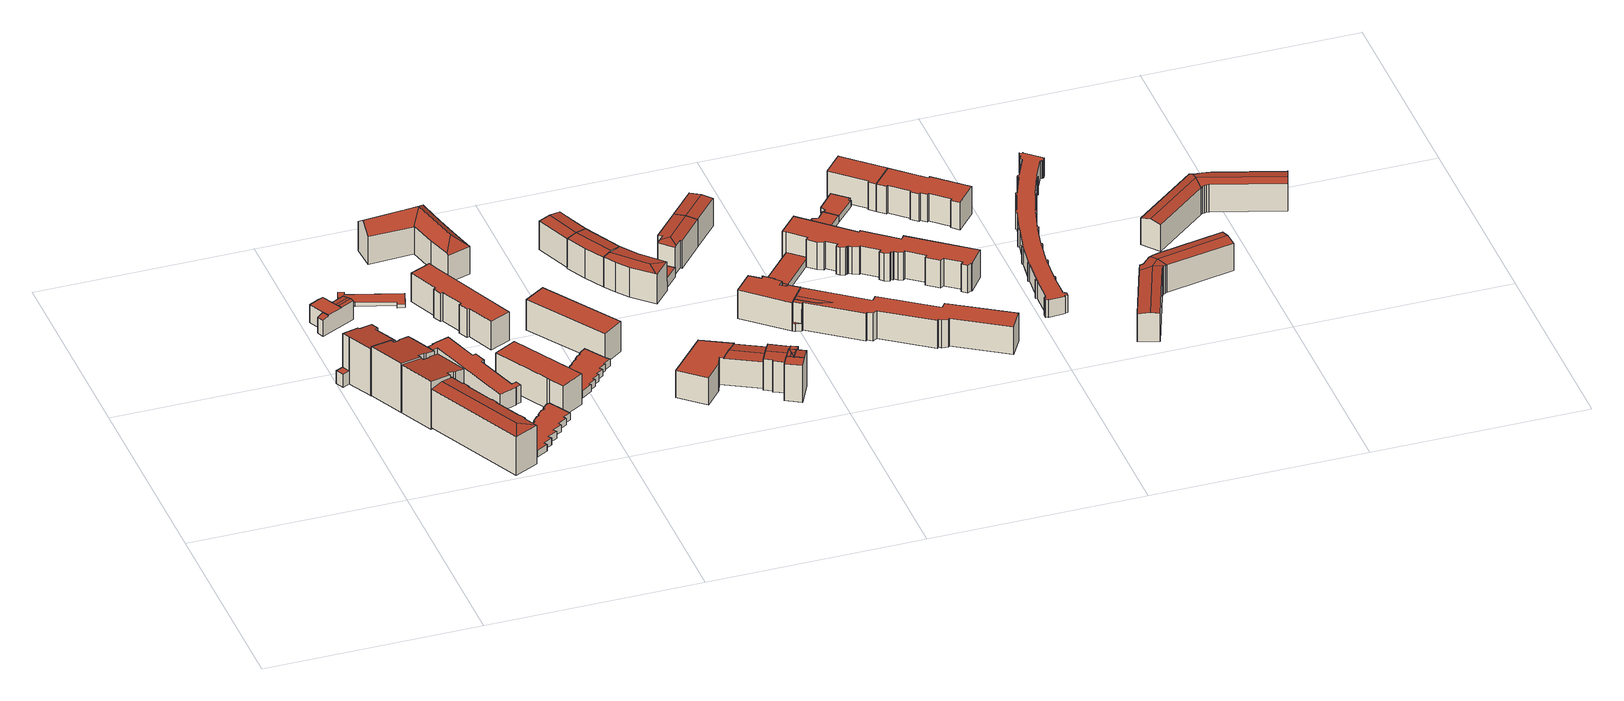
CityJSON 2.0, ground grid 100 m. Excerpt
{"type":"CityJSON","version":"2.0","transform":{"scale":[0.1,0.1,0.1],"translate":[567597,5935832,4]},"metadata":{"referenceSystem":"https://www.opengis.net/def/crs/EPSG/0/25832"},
"CityObjects":{
"building1":{"type":"Building","attributes":{"Gemeindeschluessel":"02000000","Geometrietyp2DReferenz":"3000","function":"31001_1010","roofType":"1000","measuredHeight":24.18,"storeysAboveGround":5},"geometry":[{"type":"MultiSurface","lod":"2","boundaries":[[[0,1,2,3]],[[3,2,4,5]],[[6,7,8,9]],[[10,11,12,13]],[[14,15,16,17]],[[14,17,18,19,20,0,3,5,6,9,10,13]],[[21,22,1,0,20,23]],[[19,18,24,25,26,27]],[[24,18,17,16]],[[15,14,13,12]],[[11,10,9,8]],[[26,25,22,21]],[[7,6,5,4]],[[23,20,19,27]],[[7,4,2,1,22,25,24,16,15,12,11,8]],[[23,27,26,21]]],"semantics":{"surfaces":[{"type":"WallSurface"},{"type":"GroundSurface"},{"type":"RoofSurface"}],"values":[0,0,0,0,0,1,0,0,0,0,0,0,0,0,2,2]}}]},
"building2":{"type":"Building","attributes":{"Gemeindeschluessel":"02000000","Geometrietyp2DReferenz":"3000","function":"31001_1010","roofType":"2100","measuredHeight":25.33,"storeysAboveGround":5},"geometry":[{"type":"MultiSurface","lod":"2","boundaries":[[[28,29,30,31]],[[32,33,34,35]],[[35,34,36,37]],[[37,36,38,39]],[[39,38,40,41]],[[41,40,42,43]],[[43,42,44,45]],[[31,44,46,28]],[[47,48,49,50]],[[50,49,51,52]],[[52,51,53,54]],[[54,53,55,56]],[[56,55,57,58]],[[59,30,29,60]],[[32,35,37,39,41,43,45,59,60,61,47,50,52,54,56,58]],[[33,32,58,57]],[[48,47,61,46]],[[61,60,29,28,46]],[[59,45,44,31,30]],[[48,46,44,42,40,38,36,34,33,57,55,53,51,49]]],"semantics":{"surfaces":[{"type":"RoofSurface"},{"type":"WallSurface"},{"type":"GroundSurface"}],"values":[0,1,1,1,1,1,1,1,1,1,1,1,1,1,2,1,1,1,1,0]}}]},
"building3":{"type":"Building","attributes":{"Gemeindeschluessel":"02000000","Geometrietyp2DReferenz":"3000","function":"31001_1010","roofType":"2100","measuredHeight":24.85,"storeysAboveGround":5},"geometry":[{"type":"MultiSurface","lod":"2","boundaries":[[[62,63,64,65,66,67,68,69,70,71,72,73]],[[58,56,74,75,76,77,78,79,80,81,82,83]],[[58,73,72,56]],[[56,72,71,74]],[[74,71,70,75]],[[75,70,69,76]],[[76,69,68,77]],[[77,68,67,78]],[[78,67,66,79]],[[79,66,65,80]],[[80,65,64,81]],[[81,64,63,82]],[[82,63,62,83]],[[83,62,73,58]]],"semantics":{"surfaces":[{"type":"RoofSurface"},{"type":"GroundSurface"},{"type":"WallSurface"}],"values":[0,1,2,2,2,2,2,2,2,2,2,2,2,2]}}]},
"building4":{"type":"Building","attributes":{"Gemeindeschluessel":"02000000","Geometrietyp2DReferenz":"3000","function":"31001_1120","roofType":"3200","measuredHeight":20.94,"storeysAboveGround":7},"geometry":[{"type":"MultiSurface","lod":"2","boundaries":[[[84,85,86,87]],[[85,88,89,90,91,92,93,94,95,96,97,98,99,100,101,102,86]],[[103,88,85,84]],[[104,84,87,105]],[[106,102,101,107]],[[107,101,100,108]],[[108,100,99,109]],[[109,99,98,110]],[[110,98,97,111]],[[111,97,96,112]],[[112,96,95,113]],[[113,95,94,114]],[[114,94,93,115]],[[115,93,92,116]],[[116,92,91,117]],[[117,91,90,118]],[[118,90,89,119]],[[120,103,84,104]],[[106,107,108,109,110,111,112,113,114,115,116,117,118,119,120,104,105]],[[120,119,89,88,103]],[[106,105,87,86,102]]],"semantics":{"surfaces":[{"type":"RoofSurface"},{"type":"WallSurface"},{"type":"GroundSurface"}],"values":[0,0,0,1,1,1,1,1,1,1,1,1,1,1,1,1,1,1,2,1,1]}}]},
"building5":{"type":"Building","attributes":{"Gemeindeschluessel":"02000000","Geometrietyp2DReferenz":"3000","function":"31001_1010","roofType":"1000","measuredHeight":9.95,"storeysAboveGround":3},"geometry":[{"type":"MultiSurface","lod":"2","boundaries":[[[121,122,123,124]],[[125,126,127,128,129]],[[130,131,127,126]],[[132,133,131,130]],[[134,135,136,137]],[[137,136,138,139]],[[140,121,124,141]],[[129,142,125]],[[122,143,144,123]],[[140,141,145,134,137,139,146,147,148]],[[144,143,149,125,142,150,138,136,135]],[[144,135,134,145]],[[140,148,133,132,149,143,122,121]],[[148,147,128,127,131,133]],[[125,149,132,130,126]],[[147,146,150,142,129,128]],[[145,141,124,123,144]],[[138,150,146,139]]],"semantics":{"surfaces":[{"type":"RoofSurface"},{"type":"WallSurface"},{"type":"GroundSurface"}],"values":[0,0,0,0,1,1,1,1,1,2,0,1,1,1,1,1,1,1]}}]},
"building6":{"type":"Building","attributes":{"Gemeindeschluessel":"02000000","Geometrietyp2DReferenz":"3000","function":"31001_3074","roofType":"1000","measuredHeight":2.02},"geometry":[{"type":"MultiSurface","lod":"2","boundaries":[[[151,152,153,154,155,156,157,158,159,160]],[[161,162,163,164,165,166,167,168,169,170]],[[170,169,152,151]],[[169,168,153,152]],[[168,167,154,153]],[[167,166,155,154]],[[166,165,156,155]],[[165,164,157,156]],[[164,163,158,157]],[[163,162,159,158]],[[162,161,160,159]],[[161,170,151,160]]],"semantics":{"surfaces":[{"type":"GroundSurface"},{"type":"RoofSurface"},{"type":"WallSurface"}],"values":[0,1,2,2,2,2,2,2,2,2,2,2]}}]},
"building7":{"type":"Building","attributes":{"Gemeindeschluessel":"02000000","Geometrietyp2DReferenz":"3000","function":"31001_3074","roofType":"1000","measuredHeight":9},"geometry":[{"type":"MultiSurface","lod":"2","boundaries":[[[171,172,173,174,175,176,177,178,179,180,181,182,183,184,185,186]],[[187,188,189,190,191,192,193,194,195,196,197,198,199,200,201,202]],[[202,201,172,171]],[[201,200,173,172]],[[200,199,174,173]],[[199,198,175,174]],[[198,197,176,175]],[[197,196,177,176]],[[196,195,178,177]],[[195,194,179,178]],[[194,193,180,179]],[[193,192,181,180]],[[192,191,182,181]],[[191,190,183,182]],[[190,189,184,183]],[[189,188,185,184]],[[188,187,186,185]],[[187,202,171,186]]],"semantics":{"surfaces":[{"type":"GroundSurface"},{"type":"RoofSurface"},{"type":"WallSurface"}],"values":[0,1,2,2,2,2,2,2,2,2,2,2,2,2,2,2,2,2]}}]},
"building8":{"type":"Building","attributes":{"Gemeindeschluessel":"02000000","Geometrietyp2DReferenz":"3000","function":"31001_2050","roofType":"1000","measuredHeight":3.47,"storeysAboveGround":1},"geometry":[{"type":"MultiSurface","lod":"2","boundaries":[[[203,204,205,206]],[[206,205,207,208]],[[208,207,209,210]],[[210,209,211,212]],[[212,211,213,214]],[[214,213,215,216]],[[217,218,219,220]],[[220,219,221,222]],[[222,221,223,224]],[[225,226,227,228]],[[228,227,229,230]],[[230,229,231,232]],[[232,231,233,234]],[[234,233,235,236]],[[237,238,239,240]],[[241,242,243,244]],[[244,243,245,246]],[[246,245,247,248]],[[248,247,249,250]],[[250,249,251,252]],[[252,251,253,254]],[[254,253,255,256]],[[256,255,257,258]],[[259,237,240,260,261,262,217,220,222,224,203,206,208,210,212,214,216,225,228,230,232,234,236,241,244,246,248,250,252,254,256,258]],[[223,221,219,218,263,264,265,239,238,266,257,255,253,251,249,247,245,243,242,235,233,231,229,227,226,215,213,211,209,207,205,204]],[[223,204,203,224]],[[264,263,262,261]],[[265,264,261,260]],[[239,265,260,240]],[[266,238,237,259]],[[257,266,259,258]],[[235,242,241,236]],[[263,218,217,262]],[[215,226,225,216]]],"semantics":{"surfaces":[{"type":"WallSurface"},{"type":"GroundSurface"},{"type":"RoofSurface"}],"values":[0,0,0,0,0,0,0,0,0,0,0,0,0,0,0,0,0,0,0,0,0,0,0,1,2,0,0,0,0,0,0,0,0,0]}}]},
"building9":{"type":"Building","attributes":{"Gemeindeschluessel":"02000000","Geometrietyp2DReferenz":"3000","function":"31001_1120","roofType":"1000","measuredHeight":15.81,"storeysAboveGround":5},"geometry":[{"type":"MultiSurface","lod":"2","boundaries":[[[267,268,269,270,271,272]],[[273,274,275,252,250,276]],[[273,272,271,274]],[[274,271,270,275]],[[275,270,269,252]],[[252,269,268,250]],[[250,268,267,276]],[[276,267,272,273]]],"semantics":{"surfaces":[{"type":"RoofSurface"},{"type":"GroundSurface"},{"type":"WallSurface"}],"values":[0,1,2,2,2,2,2,2]}}]},
"building10":{"type":"Building","attributes":{"Gemeindeschluessel":"02000000","Geometrietyp2DReferenz":"3000","function":"31001_1010","roofType":"1000","measuredHeight":14.66,"storeysAboveGround":5},"geometry":[{"type":"MultiSurface","lod":"2","boundaries":[[[277,278,279,280,281,282,283,284,285,286,287,288,289]],[[290,291,292,293,294,295,296,297,298,299,300,301,302]],[[300,279,278,301]],[[301,278,277,302]],[[290,289,288,291]],[[291,288,287,292]],[[292,287,286,293]],[[293,286,285,294]],[[294,285,284,295]],[[295,284,283,296]],[[296,283,282,297]],[[297,282,281,298]],[[298,281,280,299]],[[299,280,279,300]],[[290,302,277,289]]],"semantics":{"surfaces":[{"type":"RoofSurface"},{"type":"GroundSurface"},{"type":"WallSurface"}],"values":[0,1,2,2,2,2,2,2,2,2,2,2,2,2,2]}}]},
"building11":{"type":"Building","attributes":{"Gemeindeschluessel":"02000000","Geometrietyp2DReferenz":"3000","function":"31001_1010","roofType":"3100","measuredHeight":19.15,"storeysAboveGround":4},"geometry":[{"type":"MultiSurface","lod":"2","boundaries":[[[303,304,305,306]],[[307,308,309,310]],[[310,309,311,312]],[[313,314,315,316]],[[312,311,317,318]],[[319,320,321,322]],[[322,321,304,323]],[[323,304,303,324]],[[313,316,325,326,307,310,312,318,319,322,323,324]],[[327,328,329,330,331]],[[327,331,325,316,315]],[[320,319,318,317]],[[313,324,303,306,314]],[[326,325,331,330,332]],[[308,307,326,332]],[[305,304,321,320,317,311,329]],[[305,329,328,327,315,314,306]],[[308,332,330,329,311,309]]],"semantics":{"surfaces":[{"type":"RoofSurface"},{"type":"WallSurface"},{"type":"GroundSurface"}],"values":[0,1,1,1,1,1,1,1,2,0,1,1,1,1,1,0,0,0]}}]},
"building12":{"type":"Building","attributes":{"Gemeindeschluessel":"02000000","Geometrietyp2DReferenz":"3000","function":"31001_2050","roofType":"1000","measuredHeight":3.53,"storeysAboveGround":1},"geometry":[{"type":"MultiSurface","lod":"2","boundaries":[[[333,334,335,336]],[[336,335,337,338]],[[338,337,339,340]],[[340,339,341,342]],[[342,341,343,344]],[[344,343,345,346]],[[346,345,347,348]],[[348,347,349,350]],[[350,349,351,352]],[[353,354,355,356]],[[356,355,357,358]],[[358,357,359,360]],[[360,359,361,362]],[[362,361,363,364]],[[365,366,367,368]],[[368,367,369,370]],[[370,369,371,372]],[[372,371,373,374]],[[374,373,375,376]],[[376,375,377,378]],[[378,377,379,380]],[[380,379,381,382]],[[382,381,383,384]],[[384,383,385,386]],[[386,385,387,388]],[[388,387,389,390]],[[390,389,391,392]],[[392,391,393,394]],[[394,393,395,396]],[[363,361,359,357,355,354,397,395,393,391,389,387,385,383,381,379,377,375,373,371,369,367,366,351,349,347,345,343,341,339,337,335,334]],[[398,353,356,358,360,362,364,333,336,338,340,342,344,346,348,350,352,365,368,370,372,374,376,378,380,382,384,386,388,390,392,394,396]],[[333,364,363,334]],[[353,398,397,354]],[[398,396,395,397]],[[365,352,351,366]]],"semantics":{"surfaces":[{"type":"WallSurface"},{"type":"RoofSurface"},{"type":"GroundSurface"}],"values":[0,0,0,0,0,0,0,0,0,0,0,0,0,0,0,0,0,0,0,0,0,0,0,0,0,0,0,0,0,1,2,0,0,0,0]}}]},
"building13":{"type":"Building","attributes":{"Gemeindeschluessel":"02000000","Geometrietyp2DReferenz":"3000","function":"31001_1120","roofType":"1000","measuredHeight":15.65,"storeysAboveGround":5},"geometry":[{"type":"MultiSurface","lod":"2","boundaries":[[[399,400,401,402]],[[402,401,403,404]],[[404,403,405,406]],[[400,399,406,405]],[[406,399,402,404]],[[400,405,403,401]]],"semantics":{"surfaces":[{"type":"WallSurface"},{"type":"GroundSurface"},{"type":"RoofSurface"}],"values":[0,0,0,0,1,2]}}]},
"building14":{"type":"Building","attributes":{"Gemeindeschluessel":"02000000","Geometrietyp2DReferenz":"3000","function":"31001_1100","roofType":"1000","measuredHeight":14.33,"storeysAboveGround":5},"geometry":[{"type":"MultiSurface","lod":"2","boundaries":[[[407,408,409,410,411]],[[408,412,413,414,409]],[[415,416,417,418]],[[418,417,419,420]],[[413,421,414]],[[410,422,411]],[[423,424,415,418,420,425,426]],[[423,426,412,408,407]],[[410,409,414]],[[424,423,407,411,422,427]],[[426,425,428,421,413,412]],[[416,415,424,427]],[[428,425,420,419]],[[428,419,417,416,427,422,410,414,421]]],"semantics":{"surfaces":[{"type":"RoofSurface"},{"type":"WallSurface"},{"type":"GroundSurface"}],"values":[0,0,1,1,1,1,2,1,1,1,1,1,1,0]}}]},
"building15":{"type":"Building","attributes":{"Gemeindeschluessel":"02000000","Geometrietyp2DReferenz":"3000","function":"31001_1010","roofType":"3100","measuredHeight":15.4,"storeysAboveGround":5},"geometry":[{"type":"MultiSurface","lod":"2","boundaries":[[[429,430,431,432,433]],[[434,432,431,435]],[[435,431,430,436]],[[437,438,434,435,436]],[[439,437,436,430,429]],[[440,438,437,439]],[[434,438,440,433,432]],[[440,439,429,433]]],"semantics":{"surfaces":[{"type":"RoofSurface"},{"type":"WallSurface"},{"type":"GroundSurface"}],"values":[0,1,1,2,1,1,1,0]}}]},
"building16":{"type":"Building","attributes":{"Gemeindeschluessel":"02000000","Geometrietyp2DReferenz":"3000","function":"31001_1010","roofType":"3100","measuredHeight":15.95,"storeysAboveGround":5},"geometry":[{"type":"MultiSurface","lod":"2","boundaries":[[[441,442,443,444]],[[445,441,444,446,447]],[[430,446,444,443,448]],[[449,445,447,450,451]],[[450,447,446,430]],[[442,441,445,449]],[[450,430,448,451]],[[442,449,451,448,443]]],"semantics":{"surfaces":[{"type":"WallSurface"},{"type":"GroundSurface"},{"type":"RoofSurface"}],"values":[0,1,0,0,0,0,2,2]}}]},
"building17":{"type":"Building","attributes":{"Gemeindeschluessel":"02000000","Geometrietyp2DReferenz":"3000","function":"31001_1120","roofType":"3100","measuredHeight":15.86,"storeysAboveGround":5},"geometry":[{"type":"MultiSurface","lod":"2","boundaries":[[[452,453,454,455]],[[456,457,458,459]],[[459,458,460,445]],[[461,462,463,464]],[[464,463,465,466]],[[466,465,467,468]],[[468,467,469,470]],[[471,456,459,445,447,472,461,464,466,468,470]],[[455,454,473,474,475,476,477]],[[477,476,447,445,460]],[[457,456,471,453,452]],[[462,461,472,475,474,478]],[[471,470,469,479,473,454,453]],[[478,474,473,479]],[[476,475,472,447]],[[478,479,469,467,465,463,462]],[[457,452,455,477,460,458]]],"semantics":{"surfaces":[{"type":"RoofSurface"},{"type":"WallSurface"},{"type":"GroundSurface"}],"values":[0,1,1,1,1,1,1,2,0,1,1,1,1,1,1,0,0]}}]},
"building18":{"type":"Building","attributes":{"Gemeindeschluessel":"02000000","Geometrietyp2DReferenz":"3000","function":"31001_1010","roofType":"1000","measuredHeight":19.3,"storeysAboveGround":6},"geometry":[{"type":"MultiSurface","lod":"2","boundaries":[[[480,481,482,483,484,485]],[[486,487,488,489,490]],[[491,492,493,494,495]],[[496,497,493,492]],[[498,499,500,487,501]],[[493,502,503,504,494]],[[497,505,502,493]],[[505,506,507,508,503]],[[509,481,480,510]],[[510,480,485,511]],[[487,486,501]],[[495,512,491]],[[496,513,497]],[[482,495,494,483]],[[487,500,488]],[[497,513,506,505]],[[514,507,506,513]],[[515,516,517,509,510,511,518,519,520,521]],[[505,503,502]],[[521,520,504,503,508]],[[520,519,499,498,504]],[[515,521,508,507,514,522]],[[496,492,491]],[[523,516,515,522]],[[517,516,523,512,495]],[[519,518,489,488,500,499]],[[509,517,495,482,481]],[[483,494,504,498,501,486,490,484]],[[518,511,485,484,490,489]],[[523,522,514,513,496,491,512]]],"semantics":{"surfaces":[{"type":"RoofSurface"},{"type":"WallSurface"},{"type":"GroundSurface"}],"values":[0,0,0,0,0,0,0,0,1,1,1,1,1,1,1,1,1,2,1,1,1,1,1,1,1,1,1,1,1,0]}}]},
"building19":{"type":"Building","attributes":{"Gemeindeschluessel":"02000000","Geometrietyp2DReferenz":"3000","function":"31001_1120","roofType":"3200","measuredHeight":14.74,"storeysAboveGround":5},"geometry":[{"type":"MultiSurface","lod":"2","boundaries":[[[524,525,526,527,528]],[[526,529,530,531,532,527]],[[525,533,534,535,529,526]],[[536,524,528,537]],[[538,532,531,539]],[[539,531,530,540]],[[541,535,534,542]],[[542,534,533,543]],[[536,537,538,539,540,541,542,543]],[[541,540,530,529,535]],[[536,543,533,525,524]],[[538,537,528,527,532]]],"semantics":{"surfaces":[{"type":"RoofSurface"},{"type":"WallSurface"},{"type":"GroundSurface"}],"values":[0,0,0,1,1,1,1,1,2,1,1,1]}}]},
"building20":{"type":"Building","attributes":{"Gemeindeschluessel":"02000000","Geometrietyp2DReferenz":"3000","function":"31001_1120","roofType":"1000","measuredHeight":14.57,"storeysAboveGround":4},"geometry":[{"type":"MultiSurface","lod":"2","boundaries":[[[544,545,546,547]],[[547,546,548,549]],[[550,551,552,553]],[[554,555,556,557]],[[557,556,558,559]],[[559,558,560,561]],[[562,563,564,565]],[[565,564,566,567]],[[568,569,570,571]],[[572,573,574,575]],[[576,577,578,579]],[[570,569,578,577,580,581,582,583,552,551,548,546,545,584]],[[585,586,587,588,576,579,568,571,589,544,547,549,554,557,559,561,572,575,562,565,567]],[[589,571,570,584]],[[568,579,578,569]],[[576,588,580,577]],[[563,562,575,574]],[[573,572,561,560]],[[586,585,583,582]],[[585,567,566,553,552,583]],[[554,549,548,551,550,555]],[[588,587,581,580]],[[587,586,582,581]],[[544,589,584,545]],[[573,560,558,556,555,550,553,566,564,563,574]]],"semantics":{"surfaces":[{"type":"WallSurface"},{"type":"RoofSurface"},{"type":"GroundSurface"}],"values":[0,0,0,0,0,0,0,0,0,0,0,1,2,0,0,0,0,0,0,0,0,0,0,0,1]}}]},
"building21":{"type":"Building","attributes":{"Gemeindeschluessel":"02000000","Geometrietyp2DReferenz":"3000","function":"31001_1120","roofType":"3100","measuredHeight":14.87,"storeysAboveGround":5},"geometry":[{"type":"MultiSurface","lod":"2","boundaries":[[[590,591,592,530]],[[535,593,591,590]],[[540,530,592,594]],[[595,593,535,541]],[[541,535,590,530,540]],[[594,592,591,593,595]],[[594,595,541,540]]],"semantics":{"surfaces":[{"type":"RoofSurface"},{"type":"WallSurface"},{"type":"GroundSurface"}],"values":[0,0,1,1,1,1,2]}}]},
"building22":{"type":"Building","attributes":{"Gemeindeschluessel":"02000000","Geometrietyp2DReferenz":"3000","function":"31001_2050","roofType":"1000","measuredHeight":3.6,"storeysAboveGround":1},"geometry":[{"type":"MultiSurface","lod":"2","boundaries":[[[596,597,574,563]],[[598,599,600,601]],[[599,574,597,600]],[[600,597,596,601]],[[598,563,574,599]],[[598,601,596,563]]],"semantics":{"surfaces":[{"type":"RoofSurface"},{"type":"GroundSurface"},{"type":"WallSurface"}],"values":[0,1,2,2,2,2]}}]},
"building23":{"type":"Building","attributes":{"Gemeindeschluessel":"02000000","Geometrietyp2DReferenz":"3000","function":"31001_1010","roofType":"1000","measuredHeight":14.45,"storeysAboveGround":5},"geometry":[{"type":"MultiSurface","lod":"2","boundaries":[[[602,603,604,605]],[[606,607,608,609,610]],[[611,602,605,568]],[[610,612,613,606]],[[614,615,616,617]],[[603,618,619,604]],[[620,609,608,621]],[[621,608,607]],[[606,613,607]],[[622,623,624,625]],[[626,627,628,629]],[[629,628,630,631]],[[632,633,634,635]],[[635,634,636,637]],[[637,636,638,639]],[[568,605,604,619,612,610,609,620,640,579]],[[630,628,627,641,624,623,638,636,634,633,642,643,644,645,646,647,640,620,621,607,613,612,619,618,616,615]],[[632,635,637,639,622,625,648,626,629,631,614,617,611,568,579,649,650,651,652,653,654]],[[614,631,630,615]],[[650,649,647,646]],[[651,650,646,645]],[[652,651,645,644]],[[632,654,642,633]],[[626,648,641,627]],[[654,653,643,642]],[[653,652,644,643]],[[648,625,624,641]],[[622,639,638,623]],[[649,579,640,647]],[[611,617,616,618,603,602]]],"semantics":{"surfaces":[{"type":"RoofSurface"},{"type":"WallSurface"},{"type":"GroundSurface"}],"values":[0,0,1,1,1,1,1,1,1,1,1,1,1,1,1,1,0,2,1,1,1,1,1,1,1,1,1,1,1,1]}}]},
"building24":{"type":"Building","attributes":{"Gemeindeschluessel":"02000000","Geometrietyp2DReferenz":"3000","function":"31001_2010","roofType":"1000","measuredHeight":3.65,"storeysAboveGround":1},"geometry":[{"type":"MultiSurface","lod":"2","boundaries":[[[655,656,657,658]],[[658,657,659,660]],[[660,659,661,662]],[[662,661,663,664]],[[664,663,665,666]],[[656,655,666,665]],[[666,655,658,660,662,664]],[[656,665,663,661,659,657]]],"semantics":{"surfaces":[{"type":"WallSurface"},{"type":"GroundSurface"},{"type":"RoofSurface"}],"values":[0,0,0,0,0,0,1,2]}}]},
"building25":{"type":"Building","attributes":{"Gemeindeschluessel":"02000000","Geometrietyp2DReferenz":"3000","function":"31001_1120","roofType":"1000","measuredHeight":14.17,"storeysAboveGround":5},"geometry":[{"type":"MultiSurface","lod":"2","boundaries":[[[667,668,669,670]],[[670,669,671,672]],[[673,674,675,676]],[[676,675,677,678]],[[679,680,681,682]],[[682,681,683,684]],[[685,686,687,688]],[[688,687,689,690]],[[690,689,691,692]],[[692,691,693,694]],[[694,693,695,696]],[[696,695,697,698]],[[698,697,699,700]],[[700,699,701,702]],[[702,701,703,704]],[[704,703,705,706]],[[706,705,707,708]],[[709,710,711,712]],[[678,677,713,714]],[[714,713,715,716]],[[717,718,719,720]],[[720,719,721,722]],[[723,724,725,726]],[[726,725,727,728]],[[728,727,729,730]],[[730,729,731,732]],[[732,731,733,734]],[[734,733,735,736]],[[736,735,737,738]],[[738,737,739,740]],[[741,742,743,744]],[[744,743,745,746]],[[742,741,747,748]],[[685,688,690,692,694,696,698,700,702,704,706,708,749,723,726,728,730,732,734,736,738,740,667,670,672,717,720,722,673,676,678,714,716,679,682,684,747,741,744,746,709,712]],[[715,713,677,675,674,721,719,718,671,669,668,739,737,735,733,731,729,727,725,724,750,707,705,703,701,699,697,695,693,691,689,687,686,711,710,745,743,742,748,683,681,680]],[[683,748,747,684]],[[745,710,709,746]],[[711,686,685,712]],[[750,724,723,749]],[[707,750,749,708]],[[715,680,679,716]],[[721,674,673,722]],[[671,718,717,672]],[[739,668,667,740]]],"semantics":{"surfaces":[{"type":"WallSurface"},{"type":"GroundSurface"},{"type":"RoofSurface"}],"values":[0,0,0,0,0,0,0,0,0,0,0,0,0,0,0,0,0,0,0,0,0,0,0,0,0,0,0,0,0,0,0,0,0,1,2,0,0,0,0,0,0,0,0,0]}}]},
"building26":{"type":"Building","attributes":{"Gemeindeschluessel":"02000000","Geometrietyp2DReferenz":"3000","function":"31001_2010","roofType":"1000","measuredHeight":3.02,"storeysAboveGround":1},"geometry":[{"type":"MultiSurface","lod":"2","boundaries":[[[751,752,753,754]],[[754,753,755,756]],[[757,758,759,760]],[[760,759,761,762]],[[762,761,763,764]],[[764,763,752,751]],[[758,757,765,766]],[[766,765,756,755]],[[756,765,757,760,762,764,751,754]],[[766,755,753,752,763,761,759,758]]],"semantics":{"surfaces":[{"type":"WallSurface"},{"type":"GroundSurface"},{"type":"RoofSurface"}],"values":[0,0,0,0,0,0,0,0,1,2]}}]},
"building27":{"type":"Building","attributes":{"Gemeindeschluessel":"02000000","Geometrietyp2DReferenz":"3000","function":"31001_1120","roofType":"1000","measuredHeight":14.26,"storeysAboveGround":5},"geometry":[{"type":"MultiSurface","lod":"2","boundaries":[[[767,768,769,770,771,772,773]],[[774,775,776,777,778,779,780]],[[778,773,772,779]],[[779,772,771,780]],[[774,770,769,775]],[[775,769,768,776]],[[776,768,767,777]],[[778,777,767,773]],[[774,780,771,770]]],"semantics":{"surfaces":[{"type":"RoofSurface"},{"type":"GroundSurface"},{"type":"WallSurface"}],"values":[0,1,2,2,2,2,2,2,2]}}]},
"building28":{"type":"Building","attributes":{"Gemeindeschluessel":"02000000","Geometrietyp2DReferenz":"3000","function":"31001_2010","roofType":"1000","measuredHeight":3.15,"storeysAboveGround":1},"geometry":[{"type":"MultiSurface","lod":"2","boundaries":[[[781,782,783,784,785,786,787,788]],[[789,790,791,792,793,794,795,796]],[[789,788,787,790]],[[790,787,786,791]],[[791,786,785,792]],[[792,785,784,793]],[[793,784,783,794]],[[794,783,782,795]],[[795,782,781,796]],[[796,781,788,789]]],"semantics":{"surfaces":[{"type":"RoofSurface"},{"type":"GroundSurface"},{"type":"WallSurface"}],"values":[0,1,2,2,2,2,2,2,2,2]}}]},
"building29":{"type":"Building","attributes":{"Gemeindeschluessel":"02000000","Geometrietyp2DReferenz":"3000","function":"31001_1010","roofType":"1000","measuredHeight":14.2,"storeysAboveGround":4},"geometry":[{"type":"MultiSurface","lod":"2","boundaries":[[[797,798,799,800,801,802,803,804,805,806,807,808,809,810,811,812]],[[775,774,813,814,815,816,817,818,819,820,821,822,823,824,825,826]],[[775,812,811,774]],[[774,811,810,813]],[[813,810,809,814]],[[814,809,808,815]],[[815,808,807,816]],[[816,807,806,817]],[[817,806,805,818]],[[818,805,804,819]],[[819,804,803,820]],[[820,803,802,821]],[[821,802,801,822]],[[822,801,800,823]],[[823,800,799,824]],[[824,799,798,825]],[[825,798,797,826]],[[826,797,812,775]]],"semantics":{"surfaces":[{"type":"RoofSurface"},{"type":"GroundSurface"},{"type":"WallSurface"}],"values":[0,1,2,2,2,2,2,2,2,2,2,2,2,2,2,2,2,2]}}]},
"building30":{"type":"Building","attributes":{"Gemeindeschluessel":"02000000","Geometrietyp2DReferenz":"3000","function":"31001_2100","roofType":"1000","measuredHeight":9,"storeysAboveGround":1},"geometry":[{"type":"MultiSurface","lod":"2","boundaries":[[[827,828,829,830,831,832,833,834,835,836,837,838,839,840,841,842,843,844,845,846,847,848,849,850,851,852,853,854,855,856,857,858,859,860,861,862,863,864,865,866,867,868,869,870,871,872,873,874,875,876,877,878,879,880,881,882,883,884,885,886,887,888,889,890,891,892,893,894,895,896,897,898,899,900,901,902,903,904,905,906,907,908,909,910,911]],[[912,913,914,915,916,917,918,919,920,921,922,923,924,925,926,927,928,929,930,931,932,933,934,935,936,937,938,939,940,941,942,943,944,945,946,947,948,949,950,951,952,953,954,955,956,957,958,959,960,961,962,963,964,965,966,967,968,969,970,971,972,973,974,975,976,977,978,979,980,981,982,983,984,985,986,987,988,989,990,991,992,993,994,995,996]],[[996,995,828,827]],[[995,994,829,828]],[[994,993,830,829]],[[993,992,831,830]],[[992,991,832,831]],[[991,990,833,832]],[[990,989,834,833]],[[989,988,835,834]],[[988,987,836,835]],[[987,986,837,836]],[[986,985,838,837]],[[985,984,839,838]],[[984,983,840,839]],[[983,982,841,840]],[[982,981,842,841]],[[981,980,843,842]],[[980,979,844,843]],[[979,978,845,844]],[[978,977,846,845]],[[977,976,847,846]],[[976,975,848,847]],[[975,974,849,848]],[[974,973,850,849]],[[973,972,851,850]],[[972,971,852,851]],[[971,970,853,852]],[[970,969,854,853]],[[969,968,855,854]],[[968,967,856,855]],[[967,966,857,856]],[[966,965,858,857]],[[965,964,859,858]],[[964,963,860,859]],[[963,962,861,860]],[[962,961,862,861]],[[961,960,863,862]],[[960,959,864,863]],[[959,958,865,864]],[[958,957,866,865]],[[957,956,867,866]],[[956,955,868,867]],[[955,954,869,868]],[[954,953,870,869]],[[953,952,871,870]],[[952,951,872,871]],[[951,950,873,872]],[[950,949,874,873]],[[949,948,875,874]],[[948,947,876,875]],[[947,946,877,876]],[[946,945,878,877]],[[945,944,879,878]],[[944,943,880,879]],[[943,942,881,880]],[[942,941,882,881]],[[941,940,883,882]],[[940,939,884,883]],[[939,938,885,884]],[[938,937,886,885]],[[937,936,887,886]],[[936,935,888,887]],[[935,934,889,888]],[[934,933,890,889]],[[933,932,891,890]],[[932,931,892,891]],[[931,930,893,892]],[[930,929,894,893]],[[929,928,895,894]],[[928,927,896,895]],[[927,926,897,896]],[[926,925,898,897]],[[925,924,899,898]],[[924,923,900,899]],[[923,922,901,900]],[[922,921,902,901]],[[921,920,903,902]],[[920,919,904,903]],[[919,918,905,904]],[[918,917,906,905]],[[917,916,907,906]],[[916,915,908,907]],[[915,914,909,908]],[[914,913,910,909]],[[913,912,911,910]],[[912,996,827,911]]],"semantics":{"surfaces":[{"type":"GroundSurface"},{"type":"RoofSurface"},{"type":"WallSurface"}],"values":[0,1,2,2,2,2,2,2,2,2,2,2,2,2,2,2,2,2,2,2,2,2,2,2,2,2,2,2,2,2,2,2,2,2,2,2,2,2,2,2,2,2,2,2,2,2,2,2,2,2,2,2,2,2,2,2,2,2,2,2,2,2,2,2,2,2,2,2,2,2,2,2,2,2,2,2,2,2,2,2,2,2,2,2,2,2,2]}}]},
"building31":{"type":"Building","attributes":{"Gemeindeschluessel":"02000000","Geometrietyp2DReferenz":"3000","function":"31001_1010","roofType":"3100","measuredHeight":15.08,"storeysAboveGround":4},"geometry":[{"type":"MultiSurface","lod":"2","boundaries":[[[997,998,999,1000]],[[1001,1002,1003,1004]],[[1004,1003,1005,1006]],[[1006,1005,1007,1008]],[[1008,1007,1009,1010]],[[1011,1012,1013,1014]],[[1014,1013,1015,1016]],[[1017,1018,1019,1020]],[[1021,1022,1023,1024]],[[1025,1022,1021,1026,1027]],[[1028,1029,998,997,1002,1001]],[[1028,1001,1004,1006,1008,1010,1026,1021,1024,1011,1014,1016,1017,1020,1030,1031]],[[1032,1033,999,998,1029]],[[1033,1032,1031,1030,1034]],[[1032,1029,1028,1031]],[[1034,1030,1020,1019]],[[1017,1016,1015,1035,1018]],[[1012,1011,1024,1023]],[[1026,1010,1009,1036,1027]],[[1034,1019,1018,1035,999,1033]],[[1012,1023,1022,1025,1000,999,1035,1015,1013]],[[1036,1009,1007,1005,1003,1002,997,1000]],[[1036,1000,1025,1027]]],"semantics":{"surfaces":[{"type":"RoofSurface"},{"type":"WallSurface"},{"type":"GroundSurface"}],"values":[0,1,1,1,1,1,1,1,1,1,1,2,0,1,1,1,1,1,1,0,0,0,0]}}]},
"building32":{"type":"Building","attributes":{"Gemeindeschluessel":"02000000","Geometrietyp2DReferenz":"3000","function":"31001_1010","roofType":"3100","measuredHeight":15.08,"storeysAboveGround":4},"geometry":[{"type":"MultiSurface","lod":"2","boundaries":[[[1037,1038,1039,1040]],[[1040,1039,1041,1042]],[[1042,1041,1043,1044]],[[1044,1043,1045,1046]],[[1047,1048,1049,1050]],[[1050,1049,1051,1052]],[[1052,1051,1053,1054]],[[1054,1053,1055,1056]],[[1047,1050,1052,1054,1056,1057,1058,1059,1060,1037,1040,1042,1044,1046,1061]],[[1062,1057,1056,1055]],[[1047,1061,1063,1064,1048]],[[1063,1061,1046,1045]],[[1037,1060,1065,1066,1038]],[[1067,1058,1057,1062]],[[1059,1058,1067,1068,1069]],[[1065,1060,1059,1069]],[[1070,1062,1055,1053,1051,1049,1048,1064]],[[1070,1064,1063,1045,1043,1041,1039,1038,1066]],[[1068,1067,1062,1070]],[[1068,1070,1066,1065,1069]]],"semantics":{"surfaces":[{"type":"WallSurface"},{"type":"GroundSurface"},{"type":"RoofSurface"}],"values":[0,0,0,0,0,0,0,0,1,0,0,0,0,0,0,0,2,2,2,2]}}]}
},
"vertices":[
[118,985,6],[118,985,232],[125,979,231],[125,979,6],[188,1008,219],[188,1008,6],[204,973,6],[204,973,219],[191,962,222],[191,962,6],[241,860,6],[241,860,222],[243,856,222],[243,856,6],[112,792,6],[112,792,247],[111,795,247],[111,795,6],[54,909,6],[19,892,6],[1,928,6],[36,945,73],[36,945,248],[1,928,73],[54,909,247],[54,909,248],[54,909,73],[19,892,73],
[320,847,48],[353,863,48],[342,886,48],[309,869,48],[112,792,8],[112,792,261],[219,844,237],[219,844,8],[227,826,237],[227,826,8],[253,839,231],[253,839,8],[260,849,229],[260,849,8],[307,872,218],[307,872,8],[309,869,218],[309,869,8],[320,847,218],[375,733,8],[375,733,218],[333,712,228],[333,712,8],[323,714,230],[323,714,8],[291,698,237],[291,698,8],[298,682,237],[298,682,8],[192,630,261],[192,630,8],[342,886,8],[353,863,8],[320,847,8],
[270,468,256],[375,520,233],[367,536,233],[401,552,225],[411,551,223],[454,572,213],[385,713,214],[343,693,223],[337,684,225],[305,668,232],[298,682,232],[192,630,256],[305,668,8],[337,684,8],[343,693,8],[385,713,8],[454,572,8],[411,551,8],[401,552,8],[367,536,8],[375,520,8],[270,468,8],
[495,8,217],[525,94,226],[328,496,226],[270,468,217],[603,67,218],[573,128,218],[578,130,217],[565,156,217],[561,154,218],[499,279,218],[504,281,217],[491,308,217],[487,306,218],[425,432,218],[430,434,217],[414,465,217],[410,463,218],[381,522,218],[375,520,219],[606,62,217],[495,8,17],[270,468,17],[375,520,17],[381,522,17],[410,463,17],[414,465,17],[430,434,17],[425,432,17],[487,306,17],[491,308,17],[504,281,17],[499,279,17],[561,154,17],[565,156,17],[578,130,17],[573,128,17],[606,62,17],
[63,1276,92],[92,1291,101],[77,1322,101],[48,1307,92],[144,1362,104],[147,1357,105],[211,1388,105],[199,1412,100],[135,1380,100],[154,1341,109],[219,1372,109],[162,1325,105],[226,1356,105],[42,1393,10],[42,1393,104],[88,1416,104],[88,1416,10],[111,1427,104],[111,1427,10],[63,1276,10],[48,1307,10],[135,1380,104],[92,1291,104],[77,1322,104],[77,1322,10],[134,1380,10],[199,1412,10],[226,1356,10],[162,1325,104],[134,1380,104],
[261,1436,17],[262,1440,17],[194,1461,17],[216,1532,17],[242,1524,17],[237,1508,17],[483,1432,17],[460,1358,17],[428,1368,17],[433,1383,17],[433,1383,37],[428,1368,37],[460,1358,37],[483,1432,37],[237,1508,37],[242,1524,37],[216,1532,37],[194,1461,37],[262,1440,37],[261,1436,37],
[694,526,14],[669,518,14],[670,516,14],[589,489,14],[451,907,14],[427,899,14],[417,929,14],[441,937,14],[439,941,14],[520,968,14],[574,805,14],[590,810,14],[608,755,14],[593,750,14],[660,546,14],[685,554,14],[685,554,104],[660,546,104],[593,750,104],[608,755,104],[590,810,104],[574,805,104],[520,968,104],[439,941,104],[441,937,104],[417,929,104],[427,899,104],[451,907,104],[589,489,104],[670,516,104],[669,518,104],[694,526,104],
[579,211,17],[579,211,52],[596,229,52],[596,229,17],[615,240,52],[615,240,17],[611,246,52],[611,246,17],[636,273,52],[636,273,17],[652,280,52],[652,280,17],[648,286,52],[648,286,17],[672,155,17],[672,155,52],[680,140,52],[680,140,17],[628,110,52],[628,110,17],[611,135,52],[611,135,17],[669,309,17],[669,309,52],[686,318,52],[686,318,17],[683,325,52],[683,325,17],[707,351,52],[707,351,17],[720,357,52],[720,357,17],[717,363,52],[717,363,17],[785,257,17],[785,257,52],[741,234,52],[741,234,17],[740,389,17],[740,389,52],[758,396,52],[758,396,17],[755,404,52],[755,404,17],[778,428,52],[778,428,17],[793,429,52],[793,429,17],[830,365,52],[830,365,17],[850,330,52],[850,330,17],[814,311,52],[814,311,17],[821,297,52],[821,297,17],[776,274,17],[750,217,17],[704,194,17],[713,177,17],[713,177,52],[704,194,52],[750,217,52],[776,274,52],
[785,444,175],[793,429,175],[830,365,175],[934,423,175],[743,749,175],[638,691,175],[638,691,17],[743,749,17],[934,423,17],[785,444,17],
[619,1389,162],[597,1438,162],[501,1395,162],[563,1256,162],[552,1251,162],[570,1211,162],[580,1215,162],[627,1109,162],[618,1105,162],[638,1061,162],[648,1065,162],[704,939,162],[800,982,162],[800,982,15],[704,939,15],[648,1065,15],[638,1061,15],[618,1105,15],[627,1109,15],[580,1215,15],[570,1211,15],[552,1251,15],[563,1256,15],[501,1395,15],[597,1438,15],[619,1389,15],
[697,1483,153],[806,1517,153],[734,1557,202],[695,1489,158],[616,1848,11],[616,1848,166],[613,1859,158],[613,1859,11],[720,1875,153],[720,1875,11],[662,1608,11],[662,1608,154],[631,1734,154],[631,1734,11],[736,1784,158],[736,1784,11],[755,1694,11],[755,1694,160],[779,1605,158],[779,1605,11],[806,1517,11],[697,1483,11],[420,1723,11],[414,1838,11],[630,1734,153],[630,1735,153],[675,1805,202],[417,1783,202],[420,1723,158],[414,1838,161],
[889,576,17],[889,576,53],[908,600,53],[908,600,17],[918,606,53],[918,606,17],[917,608,53],[917,608,17],[935,629,53],[935,629,17],[948,636,53],[948,636,17],[946,640,53],[946,640,17],[967,665,53],[967,665,17],[976,671,53],[976,671,17],[974,674,53],[974,674,17],[1060,564,17],[1060,564,53],[1027,542,53],[1027,542,17],[1033,533,53],[1033,533,17],[998,510,53],[998,510,17],[1004,502,53],[1004,502,17],[954,469,53],[954,469,17],[994,696,17],[994,696,53],[1006,703,53],[1006,703,17],[1004,707,53],[1004,707,17],[1019,725,53],[1019,725,17],[1034,733,53],[1034,733,17],[1032,736,53],[1032,736,17],[1046,752,53],[1046,752,17],[1067,767,53],[1067,767,17],[1127,677,53],[1127,677,17],[1132,669,53],[1132,669,17],[1135,670,53],[1135,670,17],[1144,657,53],[1144,657,17],[1108,633,53],[1108,633,17],[1112,628,53],[1112,628,17],[1080,607,53],[1080,607,17],[1088,595,53],[1088,595,17],[1054,573,53],[1054,573,17],
[990,1094,18],[990,1094,174],[1222,744,174],[1222,744,18],[1127,677,174],[1127,677,18],[893,1030,174],[893,1030,18],
[1706,284,153],[1733,335,160],[1594,409,160],[1575,388,157],[1555,365,153],[1760,386,153],[1634,454,153],[1613,430,157],[1520,327,17],[1520,327,157],[1444,242,157],[1444,242,17],[1331,343,157],[1331,343,17],[1634,454,157],[1555,365,157],[1706,284,17],[1539,374,17],[1496,527,17],[1760,386,17],[1539,374,157],[1496,527,157],
[1264,1448,166],[1314,1472,160],[1281,1549,161],[1252,1628,160],[1199,1610,166],[1252,1628,12],[1281,1549,12],[1314,1472,12],[1214,1425,12],[1146,1592,12],[1214,1425,160],[1146,1592,160],
[1261,1331,8],[1261,1331,161],[1214,1425,161],[1214,1425,8],[1315,1241,8],[1314,1472,8],[1407,1298,8],[1262,1447,168],[1315,1241,161],[1407,1298,161],[1360,1269,168],
[1485,1047,162],[1489,1044,161],[1558,1121,161],[1484,1120,167],[1394,1135,8],[1394,1135,161],[1352,1187,162],[1352,1187,8],[1315,1241,163],[1499,1189,8],[1499,1189,56],[1569,1267,56],[1569,1267,8],[1629,1213,56],[1629,1213,8],[1556,1131,56],[1556,1131,8],[1562,1126,56],[1562,1126,8],[1489,1044,8],[1465,1214,8],[1559,1122,161],[1485,1199,161],[1465,1214,162],[1407,1298,160],[1348,1262,167],[1485,1199,56],[1559,1122,56],
[1742,265,169],[1739,259,168],[1791,231,168],[1820,285,175],[1732,332,175],[1706,284,169],[1820,285,174],[1838,320,170],[1848,338,168],[1760,386,168],[1732,332,174],[1804,224,199],[1806,223,199],[1820,250,199],[1820,285,196],[1791,231,196],[1808,222,199],[1821,214,196],[1850,269,170],[1877,323,170],[1848,338,170],[1820,285,170],[1836,242,199],[1850,268,196],[1850,269,196],[1835,240,199],[1821,214,202],[1861,193,202],[1890,247,196],[1739,259,9],[1742,265,9],[1706,284,9],[1791,231,199],[1821,214,199],[1861,193,199],[1834,142,9],[1764,180,9],[1791,231,9],[1760,386,9],[1877,323,9],[1850,269,9],[1890,247,9],[1834,142,199],[1764,180,199],
[1629,1213,161],[1635,1219,162],[1631,1286,167],[1583,1284,164],[1569,1267,161],[1746,1415,167],[1704,1452,161],[1589,1323,161],[1604,1307,164],[1666,1254,162],[1672,1248,161],[1788,1378,161],[1629,1213,20],[1569,1267,20],[1604,1307,20],[1589,1323,20],[1704,1452,20],[1788,1378,20],[1672,1248,20],[1666,1254,20],
[1853,907,18],[1853,907,164],[1900,869,164],[1900,869,18],[1911,882,164],[1911,882,18],[1909,884,55],[1909,884,164],[1952,849,164],[1952,849,55],[1884,914,18],[1884,914,55],[1923,939,55],[1923,939,18],[1926,961,55],[1926,961,18],[1963,985,55],[1963,985,18],[2044,938,18],[2044,938,55],[1984,892,55],[1984,892,18],[1994,883,55],[1994,883,18],[1963,653,18],[1963,653,164],[1962,651,164],[1962,651,18],[1965,1001,18],[1965,1001,55],[1969,1005,55],[1969,1005,18],[1990,785,18],[1990,785,164],[2036,751,164],[2036,751,18],[1983,776,164],[1957,795,164],[1975,819,164],[1948,846,164],[1774,817,164],[1948,846,18],[1975,819,18],[1957,795,18],[1983,776,18],[1774,817,18],
[1746,1415,168],[1860,1543,168],[1818,1580,161],[1902,1506,161],[1818,1580,20],[1902,1506,20],
[2189,1101,55],[2115,1167,55],[2044,938,19],[1969,1005,19],[2115,1167,19],[2189,1101,19],
[1975,644,57],[2002,637,57],[1969,660,57],[1963,653,57],[2064,619,160],[2088,612,161],[2128,601,162],[1997,698,162],[1982,678,160],[1975,644,18],[1982,678,161],[2064,619,161],[2008,644,18],[2008,644,161],[2003,636,161],[2003,636,18],[2002,637,161],[1969,660,161],[1997,698,161],[2128,601,161],[2512,333,18],[2512,333,161],[2508,326,161],[2508,326,18],[2266,469,18],[2266,469,161],[2243,484,161],[2243,484,18],[2237,476,161],[2237,476,18],[2799,176,18],[2799,176,161],[2560,326,161],[2560,326,18],[2555,319,161],[2555,319,18],[2525,324,161],[2525,324,18],[2036,751,161],[2285,479,161],[2853,266,161],[2577,439,161],[2559,415,161],[2315,586,161],[2296,561,161],[2037,752,161],[2285,479,18],[2037,752,18],[2296,561,18],[2315,586,18],[2559,415,18],[2577,439,18],[2853,266,18],
[2302,1374,19],[2302,1374,55],[2329,1368,55],[2329,1368,19],[2361,1407,55],[2361,1407,19],[2417,1357,55],[2417,1357,19],[2271,1191,55],[2271,1191,19],[2197,1258,55],[2197,1258,19],
[2331,983,18],[2331,983,160],[2328,980,160],[2328,980,18],[2324,983,160],[2324,983,18],[2292,1011,18],[2292,1011,160],[2249,1049,160],[2249,1049,18],[2242,1042,160],[2242,1042,18],[2189,1101,18],[2189,1101,160],[2115,1167,160],[2115,1167,18],[2101,1179,160],[2101,1179,18],[2787,685,18],[2787,685,160],[2784,688,160],[2784,688,18],[2765,678,160],[2765,678,18],[2742,696,160],[2742,696,18],[2753,711,160],[2753,711,18],[2686,762,160],[2686,762,18],[2668,752,160],[2668,752,18],[2613,795,160],[2613,795,18],[2624,808,160],[2624,808,18],[2545,868,160],[2545,868,18],[2538,860,160],[2538,860,18],[2517,868,160],[2517,868,18],[2579,979,18],[2579,979,160],[2853,772,160],[2853,772,18],[2214,1053,160],[2214,1053,18],[2178,1088,160],[2178,1088,18],[2317,975,18],[2317,975,160],[2294,983,160],[2294,983,18],[2280,996,160],[2280,996,18],[2496,875,18],[2496,875,160],[2488,881,160],[2488,881,18],[2481,872,160],[2481,872,18],[2457,881,160],[2457,881,18],[2441,896,160],[2441,896,18],[2452,910,160],[2452,910,18],[2380,967,160],[2380,967,18],[2374,959,160],[2374,959,18],[2345,972,160],[2345,972,18],[2409,1068,18],[2409,1068,160],[2417,1077,160],[2417,1077,18],[2563,960,160],[2563,960,18],[2183,1271,18],[2183,1271,160],[2500,881,18],[2500,881,160],
[2361,1407,20],[2361,1407,50],[2377,1422,50],[2377,1422,20],[2367,1447,50],[2367,1447,20],[2508,1473,20],[2508,1473,50],[2497,1461,50],[2497,1461,20],[2505,1453,50],[2505,1453,20],[2417,1357,50],[2417,1357,20],[2441,1533,20],[2441,1533,50],
[2572,1416,162],[2567,1409,162],[2595,1384,162],[2681,1480,162],[2521,1623,162],[2509,1634,162],[2429,1544,162],[2681,1480,19],[2595,1384,19],[2567,1409,19],[2572,1416,19],[2429,1544,19],[2509,1634,19],[2521,1623,19],
[2590,1561,50],[2605,1578,50],[2612,1572,50],[2678,1646,50],[2621,1697,50],[2608,1683,50],[2582,1691,50],[2521,1623,50],[2521,1623,18],[2582,1691,18],[2608,1683,18],[2621,1697,18],[2678,1646,18],[2612,1572,18],[2605,1578,18],[2590,1561,18],
[2632,1352,161],[2637,1357,161],[2716,1286,161],[2712,1280,161],[2744,1252,161],[2751,1259,161],[2777,1236,161],[2783,1242,161],[2862,1171,161],[2856,1164,161],[2888,1136,161],[2974,1233,161],[2829,1361,161],[2821,1355,161],[2681,1480,161],[2595,1384,161],[2821,1355,19],[2829,1361,19],[2974,1233,19],[2888,1136,19],[2856,1164,19],[2862,1171,19],[2783,1242,19],[2777,1236,19],[2751,1259,19],[2744,1252,19],[2712,1280,19],[2716,1286,19],[2637,1357,19],[2632,1352,19],
[3355,1414,16],[3362,1410,16],[3355,1393,16],[3349,1396,16],[3347,1392,16],[3339,1396,16],[3288,1290,16],[3293,1288,16],[3289,1278,16],[3284,1281,16],[3239,1172,16],[3245,1170,16],[3241,1161,16],[3236,1163,16],[3198,1052,16],[3204,1050,16],[3201,1041,16],[3195,1043,16],[3164,930,16],[3170,928,16],[3168,919,16],[3162,920,16],[3138,805,16],[3144,804,16],[3143,794,16],[3137,795,16],[3120,680,16],[3126,679,16],[3125,669,16],[3119,670,16],[3110,553,16],[3116,553,16],[3115,543,16],[3109,543,16],[3107,425,16],[3114,425,16],[3114,421,16],[3121,420,16],[3120,402,16],[3108,403,16],[3108,397,16],[3032,393,16],[3031,399,16],[3019,399,16],[3019,417,16],[3026,417,16],[3026,425,16],[3030,425,16],[3033,547,16],[3027,547,16],[3027,557,16],[3033,557,16],[3043,678,16],[3037,679,16],[3038,689,16],[3044,688,16],[3061,809,16],[3055,810,16],[3057,820,16],[3063,819,16],[3088,938,16],[3082,939,16],[3084,949,16],[3090,948,16],[3122,1065,16],[3116,1067,16],[3119,1077,16],[3125,1075,16],[3164,1190,16],[3158,1192,16],[3162,1201,16],[3167,1199,16],[3214,1312,16],[3208,1315,16],[3212,1324,16],[3218,1322,16],[3271,1431,16],[3261,1436,16],[3273,1459,16],[3267,1462,16],[3274,1479,16],[3284,1474,16],[3288,1479,16],[3290,1477,16],[3356,1417,16],[3356,1417,106],[3290,1477,106],[3288,1479,106],[3284,1474,106],[3274,1479,106],[3267,1462,106],[3273,1459,106],[3261,1436,106],[3271,1431,106],[3218,1322,106],[3212,1324,106],[3208,1315,106],[3214,1312,106],[3167,1199,106],[3162,1201,106],[3158,1192,106],[3164,1190,106],[3125,1075,106],[3119,1077,106],[3116,1067,106],[3122,1065,106],[3090,948,106],[3084,949,106],[3082,939,106],[3088,938,106],[3063,819,106],[3057,820,106],[3055,810,106],[3061,809,106],[3044,688,106],[3038,689,106],[3037,679,106],[3043,678,106],[3033,557,106],[3027,557,106],[3027,547,106],[3033,547,106],[3030,425,106],[3026,425,106],[3026,417,106],[3019,417,106],[3019,399,106],[3031,399,106],[3032,393,106],[3108,397,106],[3108,403,106],[3120,402,106],[3121,420,106],[3114,421,106],[3114,425,106],[3107,425,106],[3109,543,106],[3115,543,106],[3116,553,106],[3110,553,106],[3119,670,106],[3125,669,106],[3126,679,106],[3120,680,106],[3137,795,106],[3143,794,106],[3144,804,106],[3138,805,106],[3162,920,106],[3168,919,106],[3170,928,106],[3164,930,106],[3195,1043,106],[3201,1041,106],[3204,1050,106],[3198,1052,106],[3236,1163,106],[3241,1161,106],[3245,1170,106],[3239,1172,106],[3284,1281,106],[3289,1278,106],[3293,1288,106],[3288,1290,106],[3339,1396,106],[3347,1392,106],[3349,1396,106],[3355,1393,106],[3362,1410,106],[3355,1414,106],
[3566,406,158],[3568,406,158],[3544,451,167],[3506,407,167],[3560,403,16],[3560,403,159],[3551,398,160],[3551,398,16],[3545,391,160],[3545,391,16],[3540,382,161],[3540,382,16],[3421,66,161],[3421,66,16],[3480,450,16],[3480,450,158],[3497,470,158],[3497,470,16],[3517,486,159],[3517,486,16],[3539,498,16],[3539,498,158],[3564,505,158],[3564,505,16],[3461,450,16],[3461,450,155],[3475,448,157],[3475,448,16],[3445,407,158],[3329,100,16],[3329,100,158],[3569,407,16],[3569,407,158],[3875,565,16],[3893,469,16],[3893,469,157],[3883,519,167],[3875,565,158],[3522,489,159],[3384,80,167],
[3898,1015,16],[3898,1015,159],[3918,1018,157],[3918,1018,16],[3938,1019,155],[3938,1019,16],[3958,1017,154],[3958,1017,16],[3978,1012,154],[3978,1012,16],[4257,817,16],[4257,817,158],[3938,921,159],[3938,921,16],[3928,922,158],[3928,922,16],[3917,921,157],[3917,921,16],[3907,918,156],[3907,918,16],[3899,912,16],[3645,705,16],[3582,783,16],[3886,1030,16],[4288,911,16],[3899,912,154],[4288,911,155],[4270,856,167],[3886,1030,154],[3896,1018,158],[3645,705,154],[3613,744,167],[3582,783,154],[3897,975,167]
]}
